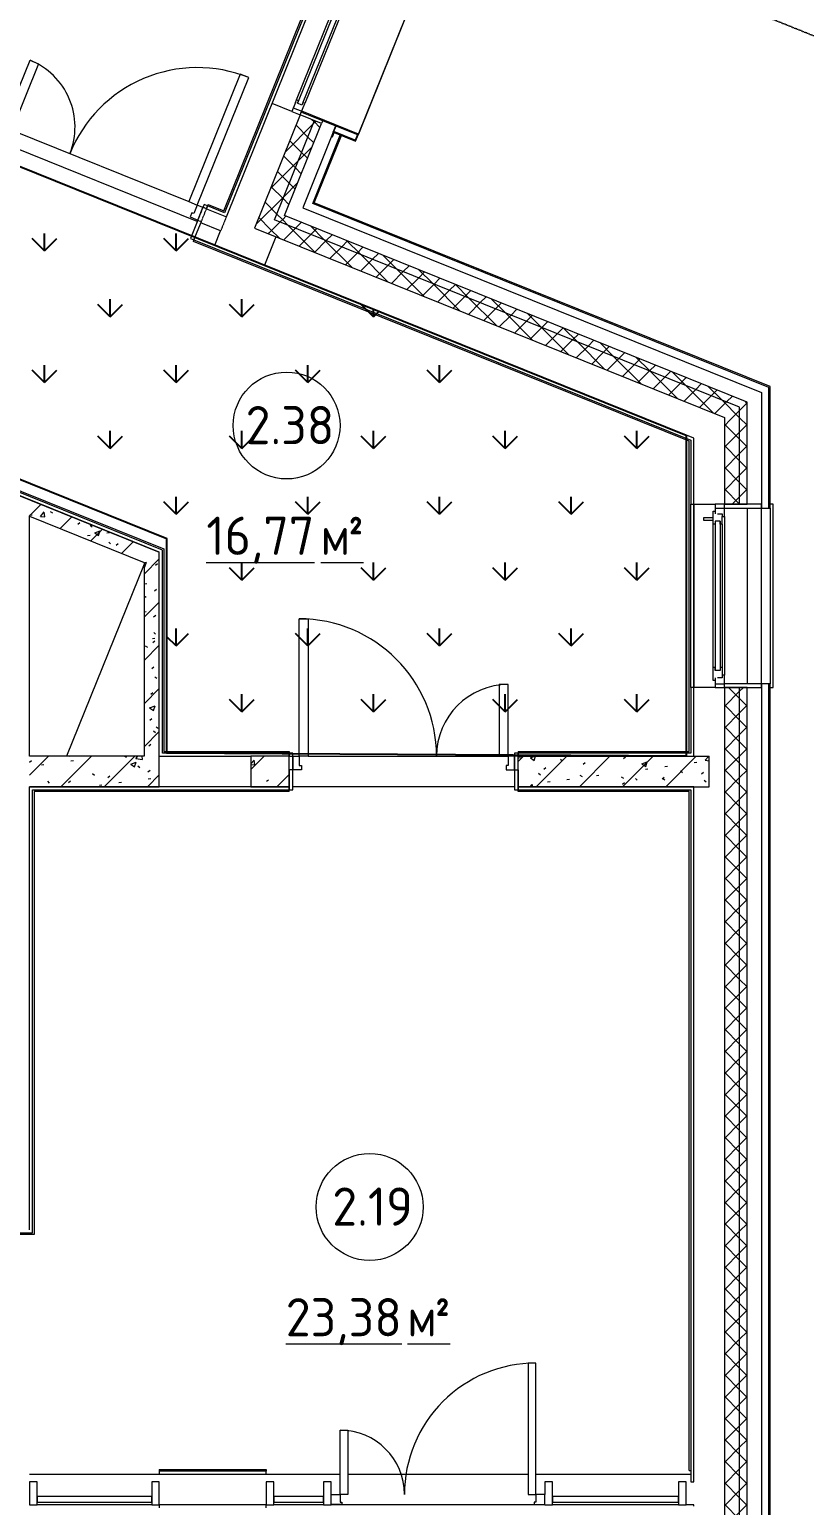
# Model space of a CAD drawing. Header units: millimetres. Extents: x -584918 to 2941280, y 3000189 to 4229862.
# Drawn here: x 208961 to 214036, y 3828161 to 3837823 of the extents above; entities that cross this region are included whole.
import ezdxf

# ---------------------------------------------------------------- set-up
doc = ezdxf.new("R2010")
doc.units = ezdxf.units.MM
for name, pattern in [('ASVP_Линия разреза', [20, 0, -10, 0, -10]), ('ASVP_Невидимые', [5, 3, -2]), ('ASVP_Штриховая_ш3 п1_5', [4.5, 3, -1.5])]:
    doc.linetypes.add(name, pattern=pattern)
for name, color, linetype, lineweight in [('_ Окна', 7, 'Continuous', 0), ('Витраж', 7, 'Continuous', 0), ('Двери', 7, 'Continuous', 0), ('Лестницы', 7, 'Continuous', 0), ('Линии разделители', 7, 'ASVP_Штриховая_ш3 п1_5', 0), ('Марки помещений', 7, 'Continuous', 0), ('Обобщенные модели', 7, 'Continuous', 0), ('Окна', 7, 'Continuous', 0), ('Панели витража', 7, 'Continuous', 0), ('Перекрытие', 7, 'Continuous', 0), ('Разрезы', 7, 'Continuous', 0), ('Стены', 7, 'Continuous', 0), ('Стены внутренние', 7, 'Continuous', 0), ('Стены наружные', 7, 'Continuous', 0), ('Стены несущие', 7, 'Continuous', 0), ('Стены отделка', 7, 'Continuous', 0), ('Стены перегородки', 7, 'Continuous', 0), ('Стены разрез', 7, 'Continuous', 0), ('Стены штриховка', 7, 'Continuous', 0), ('экспертиза условные обозначения', 1, 'Continuous', 0)]:
    doc.layers.add(name, color=color, linetype=linetype, lineweight=lineweight)
doc.styles.add('GOST Common_2', font='', dxfattribs={"height": 500})
doc.styles.add('GOST Common_3', font='', dxfattribs={"width": 0.9, "height": 500})
doc.styles.get('GOST Common_2').set_extended_font_data('GOST Common')
doc.styles.get('GOST Common_3').set_extended_font_data('GOST Common')
pattern_1 = [(45, (184030.3, 3824416.36), (-141.4214, 141.4214), [])]
pattern_2 = [(50, (184030.3, 3824416.36), (364.368, -31.8783), [38.1, -419.1]), (355, (184030.3, 3824416.36), (-70.486, 382.1133), [30.48, -335.28]), (100.451, (184060.67, 3824413.7), (293.885, 350.2334), [32.38, -356.18]), (46.184, (184030.3, 3824517.96), (542.1585, -84.086), [57.15, -628.65]), (96.636, (184075.5, 3824510.96), (474.805, 494.855), [48.57, -534.27]), (351.184, (184030.3, 3824517.96), (474.81, 494.85), [45.72, -502.92]), (21, (184081.1, 3824492.56), (303.2285, -204.5305), [38.1, -419.1]), (326, (184081.1, 3824492.56), (123.604, 368.376), [30.48, -335.28]), (71.451, (184106.37, 3824475.52), (426.834, 163.8427), [32.38, -356.18]), (37.5, (184030.3, 3824416.36), (6.17665, 169.11015), [16.764, -314.452, 16.764, -323.596, -336.55]), (37.5, (184030.3, 3824416.36), (6.17665, 169.11015), [-671.576, 16.764, -319.786]), (7.5, (184030.3, 3824416.36), (133.6389, 200.3615), [16.764, -177.292, 16.764, -306.832, -128.27]), (7.5, (184030.3, 3824416.36), (133.6389, 200.3615), [-517.652, 16.764, -111.506]), (327.5, (183917.02, 3824416.36), (271.1818, -11.45836), [16.764, -110.236, 16.764, -379.476, -525.78]), (327.5, (183917.02, 3824416.36), (271.1818, -11.45836), [-523.24, 16.764, -509.016]), (317.5, (183866.22, 3824416.36), (296.2585, 50.8528), [16.764, -148.336, 16.764, -246.38, -373.38]), (317.5, (183866.22, 3824416.36), (296.2585, 50.8528), [-428.244, 16.764, -356.616])]
pattern_3 = [(45, (184030.3, 3824416.36), (-70.71068, 70.71068), []), (135, (184030.3, 3824416.36), (-70.71068, -70.71068), [])]

# ---------------------------------------------------------------- blocks, each defined once
blk = doc.blocks.new('ASVP_ДверьПротивопожарнаяСтальная_2 полотна - EI30 1370х2000h_полотна_ О Л _1250 в свету_-7420221-АР Этаж 02')
at = {"layer": 'Двери', "lineweight": 18}
for p, q in [((685, 1000), (625, 1000)), ((625, 1000), (625, 100)), ((685, 100), (685, 1000)), ((-685, 570), (-625, 570)), ((-685, 100), (-685, 570)), ((-625, 570), (-625, 100)), ((-725, 100), (-685, 100)), ((-725, 10), (-725, 100)), ((-625, 100), (-685, 100)), ((-685, 100), (-685, 40)), ((625, 100), (685, 100)), ((725, 100), (685, 100)), ((685, 100), (685, 40)), ((725, 10), (725, 100)), ((-670, 10), (-725, 10)), ((-685, 40), (-670, 40)), ((-670, 40), (-670, 10)), ((685, 40), (670, 40)), ((670, 40), (670, 10)), ((670, 10), (725, 10))]:
    blk.add_line(p, q, dxfattribs=at)
at = {"layer": 'Двери', "linetype": 'ASVP_Невидимые', "lineweight": 18}
for p, q in [((-750, 100), (-725, 100)), ((-750, 10), (-750, 100)), ((-725, 100), (-725, 10)), ((750, 100), (725, 100)), ((725, 100), (725, 10)), ((750, 10), (750, 100)), ((-725, 10), (-750, 10)), ((725, 10), (750, 10))]:
    blk.add_line(p, q, dxfattribs=at)
at = {"layer": 'Двери'}
for centre, radius, start, end in [((685, 100), 900, 90, 180), ((-685, 100), 470, 360, 90)]:
    blk.add_arc(centre, radius, start, end, dxfattribs=at)
blk = doc.blocks.new('ASVP_ОТКОС_Оштукатуривание дверного откоса - Оштукатуривание дверного откоса-5741163-АР Этаж 02')
at = {"layer": 'Обобщенные модели'}
for p, q in [((-750, 130), (-750, 0)), ((-725, 0), (-725, 130)), ((725, 130), (725, 0)), ((750, 0), (750, 130)), ((-750, 0), (-725, 0)), ((725, 0), (750, 0))]:
    blk.add_line(p, q, dxfattribs=at)
blk = doc.blocks.new('ASVP_ОТКОС_Оштукатуривание дверного откоса - Оштукатуривание дверного откоса-5741164-АР Этаж 02')
at = {"layer": 'Обобщенные модели'}
for p, q in [((-750, 20), (-750, 0)), ((-725, 0), (-725, 20)), ((725, 20), (725, 0)), ((725, 0), (750, 0)), ((750, 0), (750, 20)), ((-750, 0), (-725, 0))]:
    blk.add_line(p, q, dxfattribs=at)
blk = doc.blocks.new('ASVP_ДверьПротивопожарнаяСтальная_2 полотна - EI15 1370х2000h_полотна_ Г Пр _1250 в свету_-7407274-АР Этаж 02')
at = {"layer": 'Двери', "lineweight": 18}
for p, q in [((-685, 1000), (-625, 1000)), ((-685, 100), (-685, 1000)), ((-625, 1000), (-625, 100)), ((685, 570), (625, 570)), ((625, 570), (625, 100)), ((685, 100), (685, 570)), ((-725, 100), (-685, 100)), ((-725, 10), (-725, 100)), ((-625, 100), (-685, 100)), ((-685, 100), (-685, 40)), ((625, 100), (685, 100)), ((725, 100), (685, 100)), ((685, 100), (685, 40)), ((725, 10), (725, 100)), ((-670, 10), (-725, 10)), ((-685, 40), (-670, 40)), ((-670, 40), (-670, 10)), ((685, 40), (670, 40)), ((670, 40), (670, 10)), ((670, 10), (725, 10))]:
    blk.add_line(p, q, dxfattribs=at)
at = {"layer": 'Двери', "linetype": 'ASVP_Невидимые', "lineweight": 18}
for p, q in [((-750, 100), (-725, 100)), ((-750, 10), (-750, 100)), ((-725, 100), (-725, 10)), ((750, 100), (725, 100)), ((725, 100), (725, 10)), ((750, 10), (750, 100)), ((-725, 10), (-750, 10)), ((725, 10), (750, 10))]:
    blk.add_line(p, q, dxfattribs=at)
at = {"layer": 'Двери'}
for centre, radius, start, end in [((-685, 100), 900, 360, 90), ((685, 100), 470, 90, 180)]:
    blk.add_arc(centre, radius, start, end, dxfattribs=at)
blk = doc.blocks.new('ASVP_ОТКОС_Оштукатуривание дверного откоса - Оштукатуривание дверного откоса-V71-АР Этаж 02')
at = {"layer": 'Обобщенные модели'}
for p, q in [((-750, 130), (-750, 0)), ((-725, 0), (-725, 130)), ((725, 130), (725, 0)), ((750, 0), (750, 130)), ((-750, 0), (-725, 0)), ((725, 0), (750, 0))]:
    blk.add_line(p, q, dxfattribs=at)
blk = doc.blocks.new('Системная панель - Cтеклопакет Двухкамерный_36 мм-7512020-АР Этаж 02')
at = {"layer": 'Панели витража', "lineweight": 18}
for p, q in [((162.5, 18), (-162.5, 18)), ((-162.5, 18), (-162.5, -18)), ((162.5, -18), (162.5, 18)), ((-162.5, -18), (162.5, -18))]:
    blk.add_line(p, q, dxfattribs=at)
blk = doc.blocks.new('Прямоугольный импост - 50х150 мм-7511836-АР Этаж 02')
at = {"layer": 'Витраж', "lineweight": 18}
for p, q in [((-50, 35), (0, 35)), ((-50, -115), (-50, 35)), ((0, 35), (0, -115)), ((0, -115), (-50, -115))]:
    blk.add_line(p, q, dxfattribs=at)
blk = doc.blocks.new('Прямоугольный импост - 50х150 мм-7511829-АР Этаж 02')
at = {"layer": 'Витраж', "lineweight": 18}
for p, q in [((-25, 35), (25, 35)), ((-25, 32.5), (-25, 35)), ((25, 35), (25, -115)), ((-25, -115), (-25, -32.5)), ((25, -115), (-25, -115))]:
    blk.add_line(p, q, dxfattribs=at)
blk = doc.blocks.new('Системная панель - Cтеклопакет Двухкамерный_36 мм-7513032-АР Этаж 02')
at = {"layer": 'Панели витража', "lineweight": 18}
for p, q in [((412.5, 18), (-412.5, 18)), ((-412.5, 18), (-412.5, -18)), ((412.5, -18), (412.5, 18)), ((-412.5, -18), (412.5, -18))]:
    blk.add_line(p, q, dxfattribs=at)
blk = doc.blocks.new('Прямоугольный импост - 50х150 мм-7511842-АР Этаж 02')
at = {"layer": 'Витраж', "lineweight": 18}
for p, q in [((0, 35), (-50, 35)), ((-50, 35), (-50, -115)), ((0, -115), (0, 35)), ((-50, -115), (0, -115))]:
    blk.add_line(p, q, dxfattribs=at)
blk = doc.blocks.new('Системная панель - Cтеклопакет Двухкамерный_36 мм-7512026-АР Этаж 02')
at = {"layer": 'Панели витража', "lineweight": 18}
for p, q in [((375, 18), (-375, 18)), ((-375, 18), (-375, -18)), ((375, -18), (375, 18)), ((-375, -18), (375, -18))]:
    blk.add_line(p, q, dxfattribs=at)
blk = doc.blocks.new('ASVP_ДверьАлюминиеваяВитражная_2 полотна - Остекленная Внутренняя-7512029-АР Этаж 02')
at = {"layer": 'Двери', "lineweight": 18}
for p, q in [((-700, 32.5), (-700, -32.5)), ((-630, 32.5), (-700, 32.5)), ((-640, -32.5), (-640, 17.5)), ((-640, 17.5), (-630, 17.5)), ((-630, 17.5), (-630, 32.5)), ((630, 32.5), (700, 32.5)), ((630, 17.5), (630, 32.5)), ((640, 17.5), (630, 17.5)), ((640, -32.5), (640, 17.5)), ((700, 32.5), (700, -32.5)), ((-700, -32.5), (-640, -32.5)), ((-590, -32.5), (-640, -32.5)), ((-640, -32.5), (-640, -892.5)), ((-590, -892.5), (-590, -32.5)), ((590, -452.5), (590, -32.5)), ((590, -32.5), (640, -32.5)), ((640, -32.5), (640, -452.5)), ((700, -32.5), (640, -32.5)), ((640, -452.5), (590, -452.5)), ((-640, -892.5), (-590, -892.5))]:
    blk.add_line(p, q, dxfattribs=at)
at = {"layer": 'Двери'}
for centre, radius, start, end in [((-640, -32.5), 860, 270, 0), ((640, -32.5), 420, 180, 270)]:
    blk.add_arc(centre, radius, start, end, dxfattribs=at)
blk = doc.blocks.new('Прямоугольный импост - 50х150 мм-V75-АР Этаж 02')
at = {"layer": 'Витраж', "lineweight": 18}
for p, q in [((-25, 35), (25, 35)), ((-25, -115), (-25, 35)), ((25, 35), (25, 32.5)), ((25, -32.5), (25, -115)), ((25, -115), (-25, -115))]:
    blk.add_line(p, q, dxfattribs=at)
blk = doc.blocks.new('Окно_ПВХ_1Створка_1Фрамуга-верх - ОП_2100_h_х1150_1ст1фр_ желтый-7962715-АР Этаж 02')
at = {"layer": '_ Окна'}
for p, q in [((-519, 100), (-600, 100)), ((-600, 100), (-600, 40)), ((-575, 40), (-575, 100)), ((-519, 86), (-519, 100)), ((519, 100), (519, 86)), ((600, 100), (519, 100)), ((575, 40), (575, 100)), ((600, 40), (600, 100)), ((-600, 40), (-537, 40)), ((-555, 26), (-555, 40)), ((-470, 26), (-555, 26)), ((-537, 54), (-537, 86)), ((-537, 86), (-519, 86)), ((-470, 86), (-519, 86)), ((-488, 72), (-488, 40)), ((-470, 72), (-488, 72)), ((-488, 72), (488, 72)), ((-488, 40), (-470, 40)), ((-488, 40), (488, 40)), ((-470, 86), (-470, 72)), ((-470, 40), (-470, 26)), ((470, 86), (470, 72)), ((470, 86), (519, 86)), ((470, 72), (488, 72)), ((470, 40), (470, 26)), ((488, 40), (470, 40)), ((555, 26), (470, 26)), ((488, 72), (488, 40)), ((519, 86), (537, 86)), ((537, 86), (537, 54)), ((537, 40), (600, 40)), ((555, 40), (555, 26))]:
    blk.add_line(p, q, dxfattribs=at)
at = {"layer": 'Окна'}
for p, q in [((600, 420), (-600, 420)), ((-600, 420), (-600, 400)), ((600, 400), (600, 420)), ((-519, 100), (519, 100)), ((-513.5, -34), (-513.5, 26)), ((-493.5, 26), (-493.5, -34)), ((-470, 86), (470, 86)), ((470, 26), (-470, 26)), ((-493.5, -34), (-513.5, -34))]:
    blk.add_line(p, q, dxfattribs=at)
blk = doc.blocks.new('Окно_ПВХ_2Створки_1Фрамуга-верх - ОП_2100_h_х1750_2ст1фр-7979833-АР Этаж 02')
at = {"layer": '_ Окна'}
for p, q in [((-819, 100), (-900, 100)), ((-900, 100), (-900, 40)), ((-875, 40), (-875, 100)), ((-819, 86), (-819, 100)), ((38, 100), (-38, 100)), ((-38, 100), (-38, 86)), ((38, 86), (38, 100)), ((819, 100), (819, 86)), ((900, 100), (819, 100)), ((875, 40), (875, 100)), ((900, 40), (900, 100)), ((-900, 40), (-837, 40)), ((-855, 26), (-855, 40)), ((-770, 26), (-855, 26)), ((-837, 54), (-837, 86)), ((-837, 86), (-819, 86)), ((-770, 86), (-819, 86)), ((-788, 72), (-788, 40)), ((-770, 72), (-788, 72)), ((-788, 72), (-69, 72)), ((-788, 40), (-770, 40)), ((-788, 40), (-69, 40)), ((-770, 86), (-770, 72)), ((-770, 40), (-770, 26)), ((-87, 86), (-87, 72)), ((-87, 86), (-38, 86)), ((-87, 72), (-69, 72)), ((-87, 40), (-87, 26)), ((-69, 40), (-87, 40)), ((-2, 26), (-87, 26)), ((-69, 72), (-69, 40)), ((-38, 86), (-20, 86)), ((-20, 86), (-20, 54)), ((-20, 40), (20, 40)), ((-2, 40), (-2, 26)), ((20, 54), (20, 86)), ((20, 86), (38, 86)), ((20, 54), (837, 54)), ((20, 54), (38, 54)), ((38, 40), (20, 40)), ((38, 86), (819, 86)), ((38, 54), (38, 40)), ((819, 86), (837, 86)), ((819, 54), (819, 40)), ((837, 54), (819, 54)), ((837, 40), (819, 40)), ((837, 86), (837, 54)), ((837, 40), (900, 40))]:
    blk.add_line(p, q, dxfattribs=at)
at = {"layer": 'Окна'}
for p, q in [((-819, 100), (-38, 100)), ((38, 100), (819, 100)), ((-813.5, -34), (-813.5, 26)), ((-793.5, 26), (-793.5, -34)), ((-770, 86), (-87, 86)), ((-87, 26), (-770, 26)), ((819, 40), (38, 40)), ((-793.5, -34), (-813.5, -34))]:
    blk.add_line(p, q, dxfattribs=at)
blk = doc.blocks.new('Откос наружный4 - Откос наружный-7694308-АР Этаж 02')
at = {"layer": 'Стены'}
for p, q in [((29722.9, 10374.3), (29722.9, 10399.3)), ((29722.9, 9199.3), (29722.9, 9224.3))]:
    blk.add_line(p, q, dxfattribs=at)
at = {"layer": 'Стены разрез'}
for p, q in [((29722.9, 10399.3), (29480.9, 10399.3)), ((29480.9, 10374.3), (29722.9, 10374.3)), ((29722.9, 9224.3), (29480.9, 9224.3)), ((29480.9, 9199.3), (29722.9, 9199.3))]:
    blk.add_line(p, q, dxfattribs=at)
blk = doc.blocks.new('Откос с зашивкой _верх_низ_ - Откос-7921503-АР Этаж 02')
at = {"layer": 'Обобщенные модели'}
for p, q in [((-880, 300), (-880, -100)), ((-875, -100), (-875, 300)), ((875, 300), (875, -100)), ((880, -100), (880, 300)), ((-920, 55), (-955, 55)), ((-955, 55), (-955, 50)), ((-955, 50), (-925, 50)), ((-925, 50), (-925, -100)), ((-920, -95), (-920, 55)), ((-920, 55), (-880, 55)), ((880, 55), (920, 55)), ((955, 55), (920, 55)), ((920, 55), (920, -95)), ((925, -100), (925, 50)), ((925, 50), (955, 50)), ((955, 50), (955, 55)), ((-875, -95), (-920, -95)), ((-875, -100), (-875, -95)), ((920, -95), (875, -95)), ((875, -95), (875, -100)), ((-925, -100), (-875, -100)), ((-880, -100), (-875, -100)), ((-875, -100), (875, -100)), ((875, -100), (-875, -100)), ((875, -100), (880, -100)), ((875, -100), (925, -100))]:
    blk.add_line(p, q, dxfattribs=at)
blk = doc.blocks.new('ASVP_Марка_Помещение_ДваЗначения - Номер Площадь-685795-АР Этаж 02')
at = {"layer": 'Марки помещений'}
blk.add_circle((0, 0), 3.5, dxfattribs=at)

msp = doc.modelspace()

# ---------------------------------------------------------------- hatches: boundary and pattern name
at = {"layer": 'Стены внутренние'}
h = msp.add_hatch(dxfattribs=at)
h.set_pattern_fill('FP_1', color=256, style=0, pattern_type=2)
h.set_pattern_definition(pattern_1)
h.paths.add_polyline_path([(209711.203, 3834334.823), (209711.203, 3834442.637), (204503.668, 3836541.196), (204466.291, 3836448.444), (209543.663, 3834402.339)])
h = msp.add_hatch(dxfattribs=at)
h.set_pattern_fill('FP_2', color=256, style=0, pattern_type=2)
h.set_pattern_definition(pattern_2)
h.paths.add_polyline_path([(209711.203, 3834334.823), (209711.203, 3834442.637), (204503.668, 3836541.196), (204466.291, 3836448.444), (209543.663, 3834402.339)])
h = msp.add_hatch(dxfattribs=at)
h.set_pattern_fill('FP_1', color=256, style=0, pattern_type=2)
h.set_pattern_definition(pattern_1)
h.paths.add_polyline_path([(209811.203, 3833065.697), (209811.203, 3834402.339), (209711.203, 3834442.637), (209711.203, 3833065.697)])
h = msp.add_hatch(dxfattribs=at)
h.set_pattern_fill('FP_2', color=256, style=0, pattern_type=2)
h.set_pattern_definition(pattern_2)
h.paths.add_polyline_path([(209811.203, 3833065.697), (209811.203, 3834402.339), (209711.203, 3834442.637), (209711.203, 3833065.697)])
h = msp.add_hatch(dxfattribs=at)
h.set_pattern_fill('FP_1', color=256, style=0, pattern_type=2)
h.set_pattern_definition(pattern_1)
h.paths.add_polyline_path([(209811.203, 3832865.697), (209811.203, 3833065.697), (208961.203, 3833065.697), (208961.203, 3832865.697), (209123.469, 3832865.697)])
h = msp.add_hatch(dxfattribs=at)
h.set_pattern_fill('FP_2', color=256, style=0, pattern_type=2)
h.set_pattern_definition(pattern_2)
h.paths.add_polyline_path([(209811.203, 3832865.697), (209811.203, 3833065.697), (208961.203, 3833065.697), (208961.203, 3832865.697), (209123.469, 3832865.697)])
h = msp.add_hatch(dxfattribs=at)
h.set_pattern_fill('FP_1', color=256, style=0, pattern_type=2)
h.set_pattern_definition(pattern_1)
h.paths.add_polyline_path([(210411.203, 3832865.697), (210661.203, 3832865.697), (210661.203, 3833065.697), (210411.203, 3833065.697), (210411.203, 3832958.9)])
h.paths.add_polyline_path([(212161.203, 3832865.697), (213411.203, 3832865.697), (213411.203, 3833065.697), (212161.203, 3833065.697), (212161.203, 3832975.697)])
h = msp.add_hatch(dxfattribs=at)
h.set_pattern_fill('FP_2', color=256, style=0, pattern_type=2)
h.set_pattern_definition(pattern_2)
h.paths.add_polyline_path([(210411.203, 3832865.697), (210661.203, 3832865.697), (210661.203, 3833065.697), (210411.203, 3833065.697), (210411.203, 3832958.9)])
h.paths.add_polyline_path([(212161.203, 3832865.697), (213411.203, 3832865.697), (213411.203, 3833065.697), (212161.203, 3833065.697), (212161.203, 3832975.697)])
at = {"layer": 'Стены наружные'}
h = msp.add_hatch(dxfattribs=at)
h.set_pattern_fill('FP_36', color=256, style=0, pattern_type=2)
h.set_pattern_definition(pattern_3)
h.paths.add_polyline_path([(210528.213, 3836485.314), (210827.234, 3837227.329), (210734.482, 3837264.707), (210435.461, 3836522.692)])
h.paths.add_polyline_path([(211500.031, 3838896.863), (212415.783, 3841169.284), (212323.031, 3841206.662), (211407.28, 3838934.241)])
h = msp.add_hatch(dxfattribs=at)
h.set_pattern_fill('FP_36', color=256, style=0, pattern_type=2)
h.set_pattern_definition(pattern_3)
h.paths.add_polyline_path([(210611.967, 3836559.377), (210873.61, 3837208.64), (210827.234, 3837227.329), (210565.591, 3836578.066), (210574.589, 3836574.44)])
h.paths.add_polyline_path([(211546.407, 3838878.174), (212443.47, 3841104.22), (212397.094, 3841122.908), (211500.031, 3838896.863)])
h = msp.add_hatch(dxfattribs=at)
h.set_pattern_fill('FP_17', color=256, style=0, pattern_type=2)
h.set_pattern_definition([(45, (184030.3, 3824416.36), (-235.7317, 235.7317), []), (45, (184187.46, 3824416.36), (-235.7317, 235.7317), [])])
h.paths.add_polyline_path([(210825.85, 3836688.814), (211003.394, 3837129.386), (210995.973, 3837132.376), (210818.43, 3836691.805)])
h = msp.add_hatch(dxfattribs=at)
h.set_pattern_fill('FP_36', color=256, style=0, pattern_type=2)
h.set_pattern_definition(pattern_3)
h.paths.add_polyline_path([(213611.203, 3835242.915), (213611.203, 3835350.729), (210565.591, 3836578.066), (210528.213, 3836485.314), (213511.203, 3835283.213)])
h = msp.add_hatch(dxfattribs=at)
h.set_pattern_fill('FP_36', color=256, style=0, pattern_type=2)
h.set_pattern_definition(pattern_3)
h.paths.add_polyline_path([(213661.203, 3835330.58), (213661.203, 3835384.487), (210630.656, 3836605.753), (210611.967, 3836559.377), (213611.203, 3835350.729)])
h = msp.add_hatch(dxfattribs=at)
h.set_pattern_fill('FP_36', color=256, style=0, pattern_type=2)
h.set_pattern_definition(pattern_3)
h.paths.add_polyline_path([(213611.203, 3820865.697), (213611.203, 3833515.697), (213511.203, 3833515.697), (213511.203, 3820865.697)])
h.paths.add_polyline_path([(213511.203, 3834715.697), (213611.203, 3834715.697), (213611.203, 3835242.915), (213511.203, 3835283.213), (213511.203, 3835195.977)])
h = msp.add_hatch(dxfattribs=at)
h.set_pattern_fill('FP_36', color=256, style=0, pattern_type=2)
h.set_pattern_definition(pattern_3)
h.paths.add_polyline_path([(213661.203, 3820815.697), (213661.203, 3833515.697), (213611.203, 3833515.697), (213611.203, 3820815.697)])
h.paths.add_polyline_path([(213611.203, 3834715.697), (213661.203, 3834715.697), (213661.203, 3835330.58), (213611.203, 3835350.729), (213611.203, 3835195.977)])
at = {"layer": 'экспертиза условные обозначения', "lineweight": -3}
h = msp.add_hatch(dxfattribs=at)
h.set_pattern_fill('GRASS', color=3, scale=24)
h.set_pattern_definition([(90, (183626.44, 3579035.56), (-431.0523, 431.0523), [114.3, -747.8046]), (45, (183626.44, 3579035.56), (-431.0523, 431.0523), [114.3, -495.3]), (135, (183626.44, 3579035.56), (-431.0523, -431.0523), [114.3, -495.3])])
h.paths.add_polyline_path([(206027.42, 3836034.962), (206737.595, 3837797.247), (213261.203, 3835168.331), (213261.203, 3833065.697), (209861.203, 3833085.697), (209861.203, 3834490.004)])

# ---------------------------------------------------------------- linework, layer by layer
at = {"layer": 'Лестницы'}
msp.add_line((208844.766, 3837163.718), (210004.165, 3836696.497), dxfattribs=at)
at = {"layer": 'Линии разделители'}
msp.add_line((210249.957, 3836597.447), (210212.58, 3836504.695), dxfattribs=at)
at = {"layer": 'Перекрытие'}
for p, q in [((210059.539, 3836566.368), (208714.637, 3837108.344)), ((210022.162, 3836473.616), (208677.259, 3837015.592)), ((210212.58, 3836504.695), (210082.727, 3836557.024)), ((210175.202, 3836411.943), (210212.58, 3836504.695)), ((210574.589, 3836466.625), (210499.834, 3836281.121)), ((209711.203, 3834324.149), (209204.066, 3833065.697)), ((210786.203, 3833065.697), (212036.203, 3833065.697)), ((212136.203, 3832865.697), (210686.203, 3832865.697)), ((208961.203, 3828365.697), (209811.203, 3828365.697)), ((210511.203, 3828365.697), (210996.203, 3828365.697)), ((211046.203, 3828365.697), (212226.203, 3828365.697)), ((212276.203, 3828365.697), (213291.203, 3828365.697)), ((209761.203, 3828165.697), (209011.203, 3828165.697)), ((210886.203, 3828165.697), (210561.203, 3828165.697)), ((212336.203, 3828165.697), (210936.203, 3828165.697)), ((213211.203, 3828165.697), (212386.203, 3828165.697)), ((213311.203, 3828165.697), (213261.203, 3828165.697)), ((213311.203, 3828155.697), (213311.203, 3828165.697))]:
    msp.add_line(p, q, dxfattribs=at)
at = {"layer": 'Разрезы', "linetype": 'ASVP_Линия разреза'}
msp.add_line((153979.518, 3862009.163), (221790.935, 3834682.174), dxfattribs=at)
at = {"layer": 'Стены внутренние'}
for p, q in [((210233.345, 3836636.486), (212173.244, 3841450.309)), ((210678.831, 3837287.133), (210548.978, 3837339.462)), ((210131.318, 3836677.601), (210127.58, 3836668.326)), ((210131.318, 3836677.601), (210233.345, 3836636.486)), ((210034.136, 3836436.446), (210037.874, 3836445.721)), ((213281.203, 3835127.927), (210034.136, 3836436.446)), ((206029.081, 3835958.822), (209841.203, 3834422.594)), ((213281.203, 3833095.697), (213281.203, 3835127.927)), ((213291.203, 3833515.697), (213291.203, 3834715.697)), ((213311.203, 3833515.697), (213311.203, 3834715.697)), ((213311.203, 3834715.697), (213451.203, 3834715.697)), ((213311.203, 3834715.697), (213311.203, 3833515.697)), ((209841.203, 3834422.594), (209841.203, 3833095.697)), ((213451.203, 3833515.697), (213311.203, 3833515.697)), ((209841.203, 3833095.697), (210661.203, 3833095.697)), ((210661.203, 3833095.697), (210661.203, 3833085.697)), ((212161.203, 3833095.697), (213281.203, 3833095.697)), ((212161.203, 3833095.697), (212161.203, 3833085.697)), ((210661.203, 3832835.697), (208991.203, 3832835.697)), ((208991.203, 3832835.697), (208991.203, 3829935.697)), ((210661.203, 3832835.697), (210661.203, 3832845.697)), ((212161.203, 3832835.697), (212161.203, 3832845.697)), ((213281.203, 3832835.697), (212161.203, 3832835.697)), ((213281.203, 3828390.697), (213281.203, 3832835.697)), ((208991.203, 3829935.697), (207641.203, 3829935.697)), ((209811.203, 3828395.697), (210511.203, 3828395.697)), ((209811.203, 3828395.697), (209811.203, 3828385.697)), ((210511.203, 3828395.697), (210511.203, 3828385.697)), ((213281.203, 3828390.697), (213291.203, 3828390.697))]:
    msp.add_line(p, q, dxfattribs=at)
at = {"layer": 'Стены наружные'}
for p, q in [((210881.086, 3837227.191), (210873.61, 3837208.64)), ((210949.597, 3837151.065), (210966.417, 3837192.803)), ((213661.203, 3834690.697), (213661.203, 3833540.697)), ((213753.203, 3833540.697), (213753.203, 3834690.697)), ((213811.203, 3834690.697), (213811.203, 3833540.697))]:
    msp.add_line(p, q, dxfattribs=at)
at = {"layer": 'Стены несущие'}
for p, q in [((209811.203, 3834402.339), (204503.668, 3836541.196)), ((208961.203, 3834637.062), (209711.203, 3834334.823)), ((208961.203, 3833065.697), (208961.203, 3834637.062)), ((209711.203, 3834334.823), (209711.203, 3833065.697)), ((209811.203, 3833065.697), (209811.203, 3834402.339)), ((209711.203, 3833065.697), (208961.203, 3833065.697)), ((209811.203, 3832865.697), (209811.203, 3833065.697)), ((210411.203, 3833065.697), (210411.203, 3832865.697)), ((210661.203, 3833065.697), (210411.203, 3833065.697)), ((212161.203, 3833065.697), (213411.203, 3833065.697)), ((213411.203, 3832865.697), (213411.203, 3833065.697)), ((210661.203, 3832865.697), (210661.203, 3832975.697)), ((212161.203, 3832975.697), (212161.203, 3832865.697)), ((208961.203, 3829965.697), (208961.203, 3832865.697)), ((208961.203, 3832865.697), (209811.203, 3832865.697)), ((210411.203, 3832865.697), (210661.203, 3832865.697)), ((210661.203, 3832865.697), (210411.203, 3832865.697)), ((212161.203, 3832865.697), (213411.203, 3832865.697)), ((213291.203, 3832865.697), (212161.203, 3832865.697))]:
    msp.add_line(p, q, dxfattribs=at)
at = {"layer": 'Стены отделка'}
for p, q in [((210249.957, 3836597.447), (212212.283, 3841466.921)), ((212186.257, 3841455.846), (210238.883, 3836623.473)), ((210949.597, 3837151.065), (210750.375, 3836656.697)), ((210825.85, 3836688.814), (211003.394, 3837129.386)), ((211003.394, 3837129.386), (210949.597, 3837151.065)), ((210127.58, 3836668.326), (210120.105, 3836649.775)), ((210120.105, 3836649.775), (210249.957, 3836597.447)), ((210238.883, 3836623.473), (210127.58, 3836668.326)), ((210750.375, 3836656.697), (213753.203, 3835446.602)), ((213811.203, 3835485.761), (210825.85, 3836688.814)), ((210045.35, 3836464.272), (210037.874, 3836445.721)), ((210037.874, 3836445.721), (213291.203, 3835134.678)), ((213311.203, 3835148.181), (210045.35, 3836464.272)), ((206017.868, 3835930.996), (209811.203, 3834402.339)), ((209831.203, 3834415.842), (206025.343, 3835949.547)), ((213811.203, 3834690.697), (213811.203, 3835485.761)), ((213753.203, 3835446.602), (213753.203, 3834715.697)), ((213291.203, 3835134.678), (213291.203, 3834715.697)), ((213311.203, 3834715.697), (213311.203, 3835148.181)), ((213291.203, 3834715.697), (213311.203, 3834715.697)), ((213753.203, 3834690.697), (213811.203, 3834690.697)), ((209831.203, 3833085.697), (209831.203, 3834415.842)), ((213811.203, 3833540.697), (213753.203, 3833540.697)), ((213811.203, 3819865.697), (213811.203, 3833540.697)), ((213311.203, 3833515.697), (213291.203, 3833515.697)), ((213291.203, 3833515.697), (213291.203, 3833085.697)), ((213311.203, 3833065.697), (213311.203, 3833515.697)), ((213753.203, 3833515.697), (213753.203, 3819923.697)), ((209811.203, 3833065.697), (209811.203, 3833065.697)), ((209811.203, 3833065.697), (210411.203, 3833065.697)), ((210661.203, 3833085.697), (209831.203, 3833085.697)), ((210661.203, 3833065.697), (210661.203, 3833085.697)), ((213291.203, 3833085.697), (212161.203, 3833085.697)), ((212161.203, 3833085.697), (212161.203, 3833065.697)), ((210411.203, 3832865.697), (208961.203, 3832865.697)), ((210661.203, 3832845.697), (210661.203, 3832865.697)), ((212161.203, 3832865.697), (212161.203, 3832845.697)), ((213311.203, 3832865.697), (213291.203, 3832865.697)), ((213311.203, 3828315.697), (213311.203, 3832865.697)), ((208981.203, 3832845.697), (210661.203, 3832845.697)), ((208981.203, 3829945.697), (208981.203, 3832845.697)), ((212161.203, 3832845.697), (213291.203, 3832845.697)), ((213291.203, 3832845.697), (213291.203, 3828315.697)), ((207631.203, 3829945.697), (208981.203, 3829945.697)), ((210511.203, 3828385.697), (209811.203, 3828385.697)), ((209811.203, 3828385.697), (209811.203, 3828365.697)), ((209811.203, 3828365.697), (210511.203, 3828365.697)), ((210511.203, 3828365.697), (210511.203, 3828385.697)), ((213291.203, 3828315.697), (213311.203, 3828315.697)), ((210511.203, 3828165.697), (209811.203, 3828165.697)), ((209811.203, 3828165.697), (209811.203, 3828145.697)), ((210511.203, 3828145.697), (210511.203, 3828165.697))]:
    msp.add_line(p, q, dxfattribs=at)
at = {"layer": 'Стены перегородки'}
for p, q in [((210734.482, 3837264.707), (210435.461, 3836522.692)), ((210873.61, 3837208.64), (210734.482, 3837264.707)), ((210630.656, 3836605.753), (210873.61, 3837208.64)), ((213661.203, 3835384.487), (210630.656, 3836605.753)), ((210435.461, 3836522.692), (213511.203, 3835283.213)), ((213661.203, 3834715.697), (213661.203, 3835384.487)), ((213511.203, 3835283.213), (213511.203, 3834715.697)), ((213511.203, 3834715.697), (213661.203, 3834715.697)), ((213511.203, 3833515.697), (213511.203, 3820965.697)), ((213661.203, 3833515.697), (213511.203, 3833515.697)), ((213661.203, 3820815.697), (213661.203, 3833515.697))]:
    msp.add_line(p, q, dxfattribs=at)
at = {"layer": 'Стены штриховка'}
for p, q in [((210565.591, 3836578.066), (210827.234, 3837227.329)), ((210815.439, 3836684.384), (210995.973, 3837132.376)), ((213803.203, 3835480.36), (210815.439, 3836684.384)), ((210818.43, 3836691.805), (210825.85, 3836688.814)), ((213611.203, 3835350.729), (210565.591, 3836578.066)), ((213803.203, 3834690.697), (213803.203, 3835480.36)), ((213611.203, 3834715.697), (213611.203, 3835350.729)), ((213753.203, 3834715.697), (213753.203, 3834690.697)), ((213753.203, 3833540.697), (213753.203, 3833515.697)), ((213803.203, 3819873.697), (213803.203, 3833540.697)), ((213611.203, 3820865.697), (213611.203, 3833515.697))]:
    msp.add_line(p, q, dxfattribs=at)
at = {"layer": 'экспертиза условные обозначения', "color": 3, "lineweight": -3}
msp.add_lwpolyline([(206027.42, 3836034.962), (206737.595, 3837797.247), (213261.203, 3835168.331), (213261.203, 3833065.697), (209861.203, 3833085.697), (209861.203, 3834490.004), (206027.42, 3836034.962)], dxfattribs=at)

# ---------------------------------------------------------------- block references
at = {"layer": 'Витраж', "rotation": 180}
for p in [(208961.203, 3828200.697), (210511.203, 3828200.697)]:
    msp.add_blockref('Прямоугольный импост - 50х150 мм-7511842-АР Этаж 02', p, dxfattribs=at)
at = {"layer": 'Витраж', "extrusion": (0, 0, -1), "rotation": 180}
for name, p in [('Прямоугольный импост - 50х150 мм-7511836-АР Этаж 02', (-209811.203, 3828200.697)), ('Прямоугольный импост - 50х150 мм-V75-АР Этаж 02', (-210911.203, 3828200.697)), ('Прямоугольный импост - 50х150 мм-7511829-АР Этаж 02', (-212361.203, 3828200.697)), ('Прямоугольный импост - 50х150 мм-7511836-АР Этаж 02', (-213261.203, 3828200.697))]:
    msp.add_blockref(name, p, dxfattribs=at)
at = {"layer": 'Двери'}
for name, p, rotation in [('ASVP_ДверьПротивопожарнаяСтальная_2 полотна - EI30 1370х2000h_полотна_ О Л _1250 в свету_-7420221-АР Этаж 02', (209387.088, 3836837.356), 338.0513009164578), ('ASVP_ДверьАлюминиеваяВитражная_2 полотна - Остекленная Внутренняя-7512029-АР Этаж 02', (211636.203, 3828200.697), 180)]:
    msp.add_blockref(name, p, dxfattribs=dict(at, rotation=rotation))
msp.add_blockref('ASVP_ДверьПротивопожарнаяСтальная_2 полотна - EI15 1370х2000h_полотна_ Г Пр _1250 в свету_-7407274-АР Этаж 02', (211411.203, 3832965.697), dxfattribs=at)
at = {"layer": 'Марки помещений', "xscale": 99.99999999999993, "yscale": 99.99999999999993, "zscale": 99.99999999999993}
for p in [(210644.556, 3835230.812), (211188.371, 3830114.836)]:
    msp.add_blockref('ASVP_Марка_Помещение_ДваЗначения - Номер Площадь-685795-АР Этаж 02', p, dxfattribs=at)
at = {"layer": 'Обобщенные модели'}
for name, p, rotation in [('Откос с зашивкой _верх_низ_ - Откос-7921503-АР Этаж 02', (211349.137, 3837987.341), 68.05130091645732), ('ASVP_ОТКОС_Оштукатуривание дверного откоса - Оштукатуривание дверного откоса-5741164-АР Этаж 02', (209431.941, 3836948.658), 158.0513009164576), ('ASVP_ОТКОС_Оштукатуривание дверного откоса - Оштукатуривание дверного откоса-5741163-АР Этаж 02', (209342.235, 3836726.054), 338.0513009164578), ('ASVP_ОТКОС_Оштукатуривание дверного откоса - Оштукатуривание дверного откоса-5741164-АР Этаж 02', (211411.203, 3833085.697), 180)]:
    msp.add_blockref(name, p, dxfattribs=dict(at, rotation=rotation))
msp.add_blockref('ASVP_ОТКОС_Оштукатуривание дверного откоса - Оштукатуривание дверного откоса-V71-АР Этаж 02', (211411.203, 3832845.697), dxfattribs=at)
at = {"layer": 'Окна'}
for name, p, rotation in [('Окно_ПВХ_2Створки_1Фрамуга-верх - ОП_2100_h_х1750_2ст1фр-7979833-АР Этаж 02', (210978.129, 3838136.851), 248.0513009164577), ('Окно_ПВХ_1Створка_1Фрамуга-верх - ОП_2100_h_х1150_1ст1фр_ желтый-7962715-АР Этаж 02', (213411.203, 3834115.697), 269.9999999999999)]:
    msp.add_blockref(name, p, dxfattribs=dict(at, rotation=rotation))
at = {"layer": 'Панели витража'}
for name, p in [('Системная панель - Cтеклопакет Двухкамерный_36 мм-7512026-АР Этаж 02', (209386.203, 3828200.697)), ('Системная панель - Cтеклопакет Двухкамерный_36 мм-7512020-АР Этаж 02', (210723.703, 3828200.697)), ('Системная панель - Cтеклопакет Двухкамерный_36 мм-7513032-АР Этаж 02', (212798.703, 3828200.697))]:
    msp.add_blockref(name, p, dxfattribs=at)
at = {"layer": 'Стены'}
msp.add_blockref('Откос наружный4 - Откос наружный-7694308-АР Этаж 02', (184030.304, 3824316.364), dxfattribs=at)

# ---------------------------------------------------------------- texts
at = {"layer": 'Марки помещений', "char_height": 250, "attachment_point": 1}
for s, insert, width, style in [('2.38', (210375.899, 3835358.537), 663.79725, 'GOST Common_2'), ('\\L16,77 ', (210118.963, 3834634.007), 909.11362, 'GOST Common_2'), ('\\L\\fGOST Common|b0|i0|c238|p34|;\\W.9;\\L²', (211047.65, 3834634.007), 165.94931, 'GOST Common_3'), ('\\L\\fGOST Common|b0|i0|c204|p34|;\\W.9;\\Lм', (210869.057, 3834634.007), 216.45562, 'GOST Common_2'), ('2.19', (210943.564, 3830242.561), 606.07575, 'GOST Common_2'), ('\\L23,38 ', (210638.927, 3829518.03), 966.83512, 'GOST Common_2'), ('\\L\\fGOST Common|b0|i0|c238|p34|;\\W.9;\\L²', (211615.24, 3829518.03), 165.94931, 'GOST Common_3'), ('\\L\\fGOST Common|b0|i0|c204|p34|;\\W.9;\\Lм', (211436.646, 3829518.03), 216.45562, 'GOST Common_2')]:
    msp.add_mtext(s, dxfattribs=dict(at, insert=insert, width=width, style=style))

doc.saveas('drawing.dxf')
